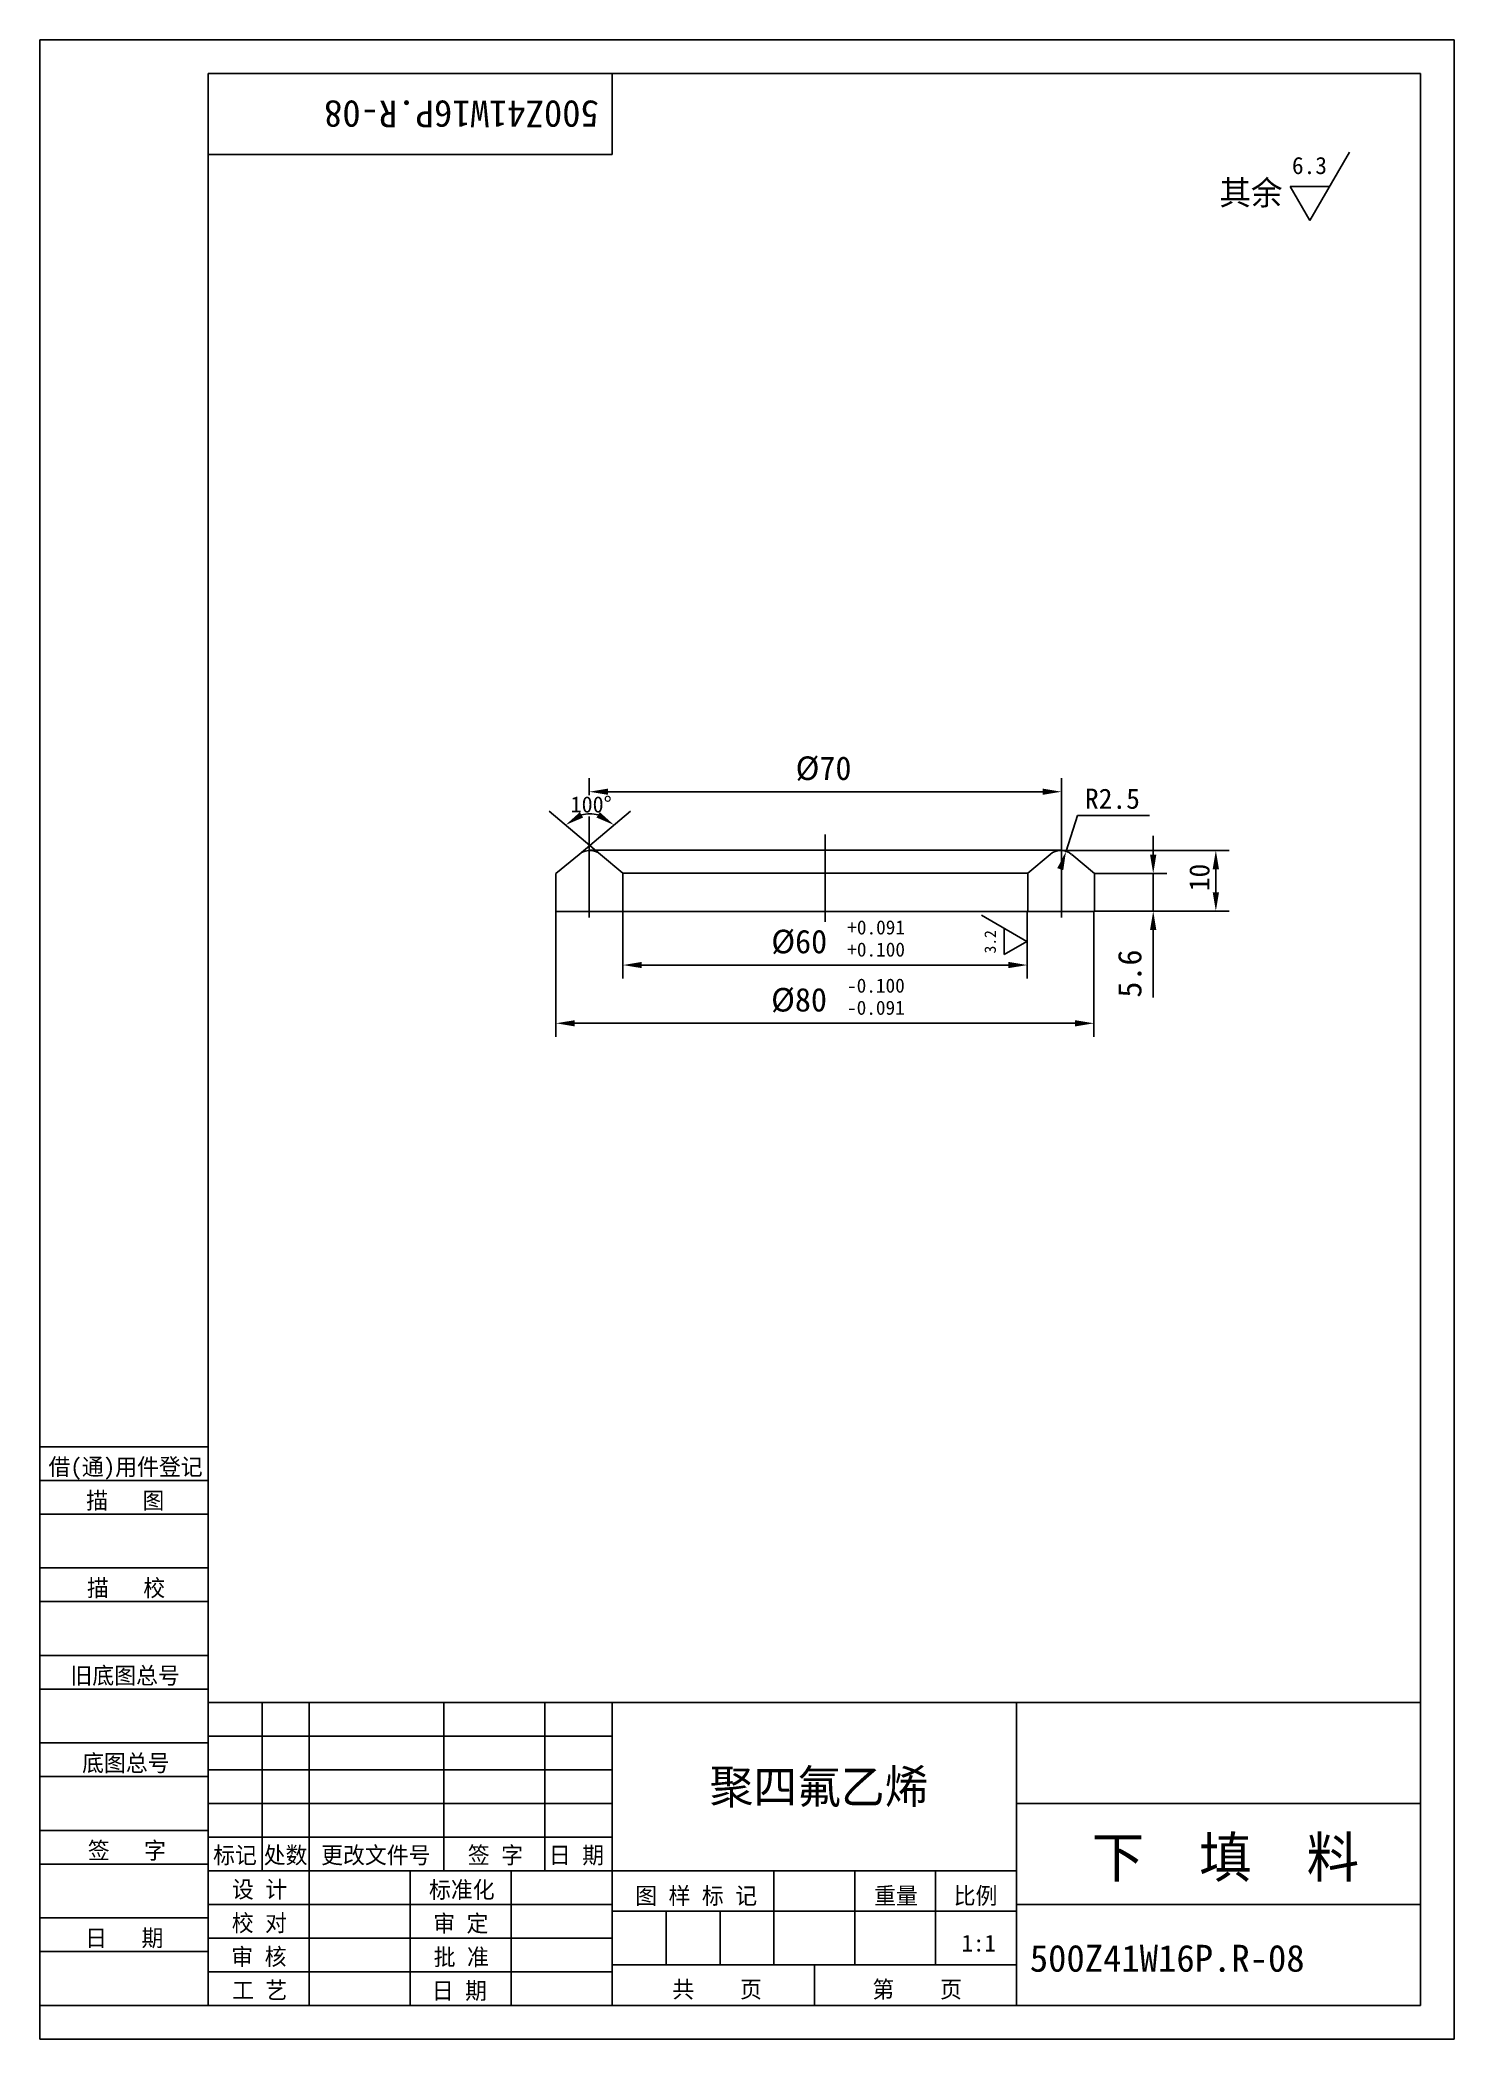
# Model space of a CAD drawing. Header units: metres. Extents: x 0 to 210, y 0 to 297.
import ezdxf

# ---------------------------------------------------------------- set-up
doc = ezdxf.new("R2010")
doc.units = ezdxf.units.M
for name, color, linetype in [('C', 6, 'Continuous'), ('D', 1, 'Continuous'), ('FL', 5, 'Continuous'), ('T', 7, 'Continuous'), ('TL', 4, 'Continuous')]:
    doc.layers.add(name, color=color, linetype=linetype)

# ---------------------------------------------------------------- blocks, each defined once
blk = doc.blocks.new('TUKUN4')
at = {"layer": 'FL'}
for p, q in [((0, 297), (0, 0)), ((210, 297), (0, 297)), ((210, 0), (210, 297)), ((0, 78), (25, 78)), ((0, 70), (25, 70)), ((0, 65), (25, 65)), ((0, 57), (25, 57)), ((0, 52), (25, 52)), ((33, 25), (33, 50)), ((40, 5), (40, 50)), ((60, 25), (60, 50)), ((75, 25), (75, 50)), ((25, 45), (85, 45)), ((0, 44), (25, 44)), ((0, 39), (25, 39)), ((25, 40), (85, 40)), ((25, 35), (85, 35)), ((0, 31), (25, 31)), ((25, 30), (85, 30)), ((0, 26), (25, 26)), ((70, 5), (70, 25)), ((0, 18), (25, 18)), ((25, 20), (85, 20)), ((25, 15), (85, 15)), ((0, 13), (25, 13)), ((25, 10), (85, 10)), ((0, 0), (210, 0))]:
    blk.add_line(p, q, dxfattribs=at)
at = {"layer": 'TL'}
for p, q in [((25, 5), (25, 292)), ((205, 292), (25, 292)), ((85, 292), (85, 280)), ((205, 5), (205, 292)), ((85, 280), (25, 280)), ((0, 88), (25, 88)), ((0, 83), (25, 83)), ((205, 50), (25, 50)), ((85, 5), (85, 50)), ((145, 5), (145, 50)), ((205, 35), (145, 35)), ((145, 25), (25, 25)), ((55, 5), (55, 25)), ((109, 11), (109, 25)), ((121, 11), (121, 25)), ((133, 11), (133, 25)), ((85, 19), (145, 19)), ((93, 11), (93, 19)), ((101, 11), (101, 19)), ((205, 20), (145, 20)), ((145, 11), (85, 11)), ((115, 5), (115, 11)), ((0, 5), (205, 5))]:
    blk.add_line(p, q, dxfattribs=at)
at = {"layer": 'T'}
for s, p in [('借(通)用件登记', (1.26, 83.76)), ('描   图', (6.86, 78.76)), ('描   校', (6.98, 65.76)), ('旧底图总号', (4.52, 52.76)), ('底图总号', (6.25, 39.76)), ('签   字', (7.1, 26.76)), ('标记', (25.71, 26.07)), ('处数', (33.22, 26.07)), ('更改文件号', (41.75, 26.07)), ('签 字', (63.53, 26.07)), ('日 期', (75.57, 26.07)), ('设 计', (28.5, 20.99)), ('标准化', (57.77, 20.93)), ('图 样 标 记', (88.4, 20.04)), ('重量', (123.88, 20.04)), ('比例', (135.7, 20.04)), ('校 对', (28.48, 15.99)), ('审 定', (58.39, 15.93)), ('日   期', (6.72, 13.76)), ('审 核', (28.41, 10.99)), ('批 准', (58.46, 10.93)), ('共    页', (93.91, 6.13)), ('第    页', (123.62, 6.13)), ('工 艺', (28.52, 5.99)), ('日 期', (58.18, 5.93))]:
    blk.add_text(s, height=2.5, dxfattribs=at).set_placement(p)

msp = doc.modelspace()

# ---------------------------------------------------------------- linework, layer by layer
at = {"layer": 'C'}
for p, q in [((116.63, 178.98), (116.63, 165.99)), ((81.57, 166.61), (81.57, 177.52)), ((151.7, 166.61), (151.7, 177.52))]:
    msp.add_line(p, q, dxfattribs=at)
at = {"layer": 'D'}
for p, q in [((194.46, 280.31), (188.6, 270.17)), ((188.6, 270.17), (185.68, 275.24)), ((185.68, 275.24), (191.53, 275.24)), ((81.57, 184.78), (81.57, 187.31)), ((151.7, 177.52), (151.7, 187.31)), ((84.37, 185.31), (148.9, 185.31)), ((83.26, 176), (75.6, 182.43)), ((80.05, 176), (87.71, 182.43)), ((81.57, 177.52), (81.57, 181.62)), ((152.38, 176.47), (154.09, 181.8)), ((154.09, 181.8), (159.98, 181.8)), ((159.98, 181.8), (164.77, 181.8)), ((165.33, 175.94), (165.33, 178.74)), ((151.65, 176.59), (176.63, 176.59)), ((151.52, 173.8), (151.61, 174.09)), ((156.63, 173.14), (167.33, 173.14)), ((165.33, 173.14), (165.33, 167.58)), ((174.63, 170.38), (174.63, 173.79)), ((76.63, 167.54), (76.63, 148.91)), ((86.58, 167.98), (86.58, 157.56)), ((139.81, 166.96), (146.57, 163.06)), ((146.63, 167.51), (146.63, 157.56)), ((156.52, 167.51), (156.52, 148.91)), ((156.57, 167.58), (167.33, 167.58)), ((167.33, 167.58), (176.63, 167.58)), ((143.19, 161.11), (143.19, 165.01)), ((165.33, 164.78), (165.33, 161.98)), ((146.57, 163.06), (143.19, 161.11)), ((165.33, 161.98), (165.33, 154.72)), ((89.38, 159.56), (143.83, 159.56)), ((79.43, 150.91), (153.72, 150.91))]:
    msp.add_line(p, q, dxfattribs=at)
msp.add_arc((81.66, 177.35), 4.69, 74.74, 105.26, dxfattribs=at)
for points in [[(84.37, 185.78), (84.37, 184.85), (81.57, 185.31)], [(148.9, 185.78), (148.9, 184.85), (151.7, 185.31)], [(80.67, 181.48), (80.17, 182.27), (78.06, 180.37)], [(83.14, 182.27), (82.64, 181.48), (85.25, 180.37)], [(151.97, 173.66), (151.08, 173.95), (152.38, 176.47)], [(164.86, 175.94), (165.79, 175.94), (165.33, 173.14)], [(174.16, 173.79), (175.1, 173.79), (174.63, 176.59)], [(174.16, 170.38), (175.1, 170.38), (174.63, 167.58)], [(164.86, 164.78), (165.79, 164.78), (165.33, 167.58)], [(89.38, 160.03), (89.38, 159.1), (86.58, 159.56)], [(143.83, 160.03), (143.83, 159.1), (146.63, 159.56)], [(79.43, 151.37), (79.43, 150.44), (76.63, 150.91)], [(153.72, 151.37), (153.72, 150.44), (156.52, 150.91)]]:
    msp.add_solid(points, dxfattribs=at)
at = {"layer": 'TL'}
for p, q in [((76.63, 173.14), (80.05, 176)), ((81.72, 176.65), (116.63, 176.65)), ((86.58, 173.22), (83.26, 176)), ((151.55, 176.65), (116.63, 176.65)), ((146.69, 173.22), (150.01, 176)), ((156.63, 173.14), (153.22, 176)), ((76.63, 167.54), (76.63, 173.14)), ((86.58, 173.22), (116.63, 173.22)), ((86.58, 167.62), (86.58, 173.22)), ((146.69, 173.22), (116.63, 173.22)), ((146.69, 167.62), (146.69, 173.22)), ((156.63, 167.54), (156.63, 173.14)), ((86.63, 167.54), (76.63, 167.54)), ((116.63, 167.54), (86.63, 167.54)), ((116.63, 167.54), (146.63, 167.54)), ((146.63, 167.54), (156.63, 167.54))]:
    msp.add_line(p, q, dxfattribs=at)
for centre in [(81.66, 174.09), (151.61, 174.09)]:
    msp.add_arc(centre, 2.5, 50, 130, dxfattribs=at)

# ---------------------------------------------------------------- block references
at = {"layer": 'D'}
msp.add_blockref('TUKUN4', (0, 0), dxfattribs=at)

# ---------------------------------------------------------------- texts
for s, height, rotation, p in [('500Z41W16P.R-08', 4, 180, (83, 288)), ('10', 3, 90, (173.68, 170.53)), ('3.2', 1.7, 90, (141.96, 161.28)), ('5.6', 3.5, 90, (163.58, 154.72))]:
    msp.add_text(s, height=height, rotation=rotation, dxfattribs=at).set_placement(p)
for s, height, p in [('6.3', 2.55, (185.93, 277.08)), ('其余', 3.6, (175.16, 272.5)), ('%%C70', 3.5, (112.22, 187.06)), ('100%%D', 2.4, (78.81, 182.23)), ('R2.5', 3, (155.19, 182.78)), ('%%C60', 3.5, (108.61, 161.31)), ('+0.091', 2.1, (119.89, 164.11)), ('+0.100', 2.1, (119.89, 160.82)), ('-0.100', 2.1, (119.86, 155.46)), ('%%C80', 3.5, (108.58, 152.66)), ('-0.091', 2.1, (119.86, 152.17)), ('聚四氟乙烯', 5, (99.44, 35)), ('下  填  料', 6, (156.18, 24)), ('1:1', 2.5, (136.86, 13)), ('500Z41W16P.R-08', 4, (147, 10))]:
    msp.add_text(s, height=height, dxfattribs=at).set_placement(p)

doc.saveas('drawing.dxf')
